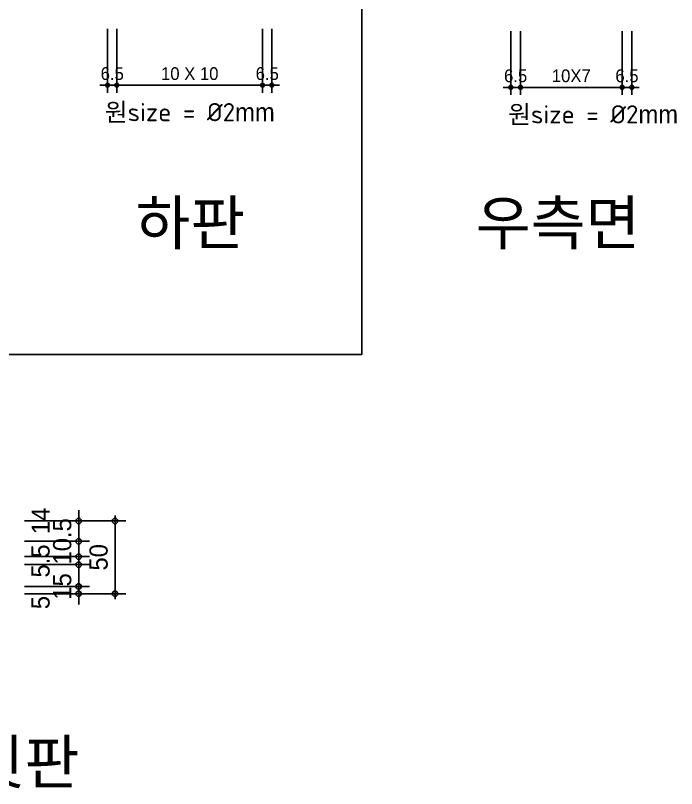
# Model space of a CAD drawing. Header units: millimetres. Extents: x -32584 to -4664, y -30774 to -7942.
# Drawn here: x -6990 to -6536, y -17136 to -16605 of the extents above; entities that cross this region are included whole.
import ezdxf
from ezdxf.enums import TextEntityAlignment as Align

# ---------------------------------------------------------------- set-up
doc = ezdxf.new("R2010")
doc.units = ezdxf.units.MM
doc.layers.get('Defpoints').update_dxf_attribs({"color": 144})
for name, color, linetype in [('CONC-ER', 2, 'Continuous'), ('DIM-ER', 221, 'Continuous'), ('TEXT-ER', 3, 'Continuous')]:
    doc.layers.add(name, color=color, linetype=linetype)
doc.styles.add('ER', font='Dotum.ttf')
doc.dimstyles.new('50 SDIM', dxfattribs={"dimscale": 50, "dimtxt": 2.5, "dimasz": 0.75, "dimexe": 1.5, "dimexo": 1, "dimgap": 1, "dimtad": 1, "dimdec": 1, "dimdsep": 46, "dimlunit": 6, "dimtxsty": 'ER', "dimblk": 'DOT-ER', "dimcen": 1, "dimdle": 3.6, "dimclrd": 256, "dimclre": 256, "dimclrt": 220, "dimadec": 0, "dimazin": 0, "dimtfac": 1, "dimtdec": 1, "dimtix": 1, "dimtmove": 2, "dimatfit": 3, "dimldrblk": 'DOT', "dimfxl": 0, "dimtolj": 1, "dimtzin": 0, "dimlwd": -1, "dimlwe": -1, "dimarcsym": 0})

# ---------------------------------------------------------------- blocks, each defined once
blk = doc.blocks.new('DOT-ER')
at = {"layer": 'DIM-ER'}
blk.add_line((1, 0), (-1, 0), dxfattribs=at)
at = {"layer": 'DIM-ER', "color": 2}
blk.add_circle((0, 0), 0.5, dxfattribs=at)
blk = doc.blocks.new('*D230')
at = {"layer": 'Defpoints', "color": 0, "transparency": 16777216}
for p in [(-6989.13, -16952.03), (-6989.13, -17002.03), (-6921.95, -17002.03)]:
    blk.add_point(p, dxfattribs=at)
at = {"layer": 'DIM-ER', "transparency": 16777216}
for p, q in [((-6984.13, -16952.03), (-6914.45, -16952.03)), ((-6921.95, -16955.78), (-6921.95, -16998.28)), ((-6984.13, -17002.03), (-6914.45, -17002.03))]:
    blk.add_line(p, q, dxfattribs=at)
at = {"layer": 'DIM-ER', "transparency": 16777216, "xscale": 3.75, "yscale": 3.75, "zscale": 3.75}
for p, rotation in [((-6921.95, -16952.03), 90), ((-6921.95, -17002.03), 270)]:
    blk.add_blockref('DOT-ER', p, dxfattribs=dict(at, rotation=rotation))
at = {"layer": 'DIM-ER', "color": 220, "transparency": 16777216, "insert": (-6933.2, -16977.03), "char_height": 12.5, "attachment_point": 5, "rotation": 90, "style": 'ER'}
blk.add_mtext('\\A1;50', dxfattribs=at)
blk = doc.blocks.new('_Dot')
at = {"color": 0, "linetype": 'ByBlock', "lineweight": -2}
blk.add_line((-0.5, 0), (-1, 0), dxfattribs=at)
at = {"color": 0, "linetype": 'ByBlock', "const_width": 0.5}
blk.add_lwpolyline([(-0.25, 0, 1), (0.25, 0, 1)], format="xyb", close=True, dxfattribs=at)
blk = doc.blocks.new('*D231')
at = {"layer": 'Defpoints', "color": 0, "transparency": 16777216}
for p in [(-6989.13, -16997.03), (-6989.13, -17002.03), (-6946.95, -17002.03)]:
    blk.add_point(p, dxfattribs=at)
at = {"layer": 'DIM-ER', "transparency": 16777216}
for p, q in [((-6946.95, -16993.28), (-6946.95, -16989.53)), ((-6984.13, -16997.03), (-6939.45, -16997.03)), ((-6946.95, -16997.03), (-6946.95, -17002.03)), ((-6984.13, -17002.03), (-6939.45, -17002.03)), ((-6946.95, -17005.78), (-6946.95, -17009.53))]:
    blk.add_line(p, q, dxfattribs=at)
at = {"layer": 'DIM-ER', "transparency": 16777216, "xscale": 3.75, "yscale": 3.75, "zscale": 3.75}
for p, rotation in [((-6946.95, -16997.03), 270), ((-6946.95, -17002.03), 90)]:
    blk.add_blockref('DOT-ER', p, dxfattribs=dict(at, rotation=rotation))
at = {"layer": 'DIM-ER', "color": 220, "transparency": 16777216, "insert": (-6973.08, -17008.1), "char_height": 12.5, "attachment_point": 5, "rotation": 90, "style": 'ER'}
blk.add_mtext('\\A1;5', dxfattribs=at)
blk = doc.blocks.new('*D232')
at = {"layer": 'Defpoints', "color": 0, "transparency": 16777216}
for p in [(-6989.13, -16952.03), (-6989.13, -16966.03), (-6946.95, -16966.03)]:
    blk.add_point(p, dxfattribs=at)
at = {"layer": 'DIM-ER', "transparency": 16777216}
for p, q in [((-6946.95, -16948.28), (-6946.95, -16944.53)), ((-6984.13, -16952.03), (-6939.45, -16952.03)), ((-6946.95, -16952.03), (-6946.95, -16966.03)), ((-6984.13, -16966.03), (-6939.45, -16966.03)), ((-6946.95, -16969.78), (-6946.95, -16973.53))]:
    blk.add_line(p, q, dxfattribs=at)
at = {"layer": 'DIM-ER', "transparency": 16777216, "xscale": 3.75, "yscale": 3.75, "zscale": 3.75}
for p, rotation in [((-6946.95, -16952.03), 270), ((-6946.95, -16966.03), 90)]:
    blk.add_blockref('DOT-ER', p, dxfattribs=dict(at, rotation=rotation))
at = {"layer": 'DIM-ER', "color": 220, "transparency": 16777216, "insert": (-6973.08, -16952.03), "char_height": 12.5, "attachment_point": 5, "rotation": 90, "style": 'ER'}
blk.add_mtext('\\A1;14', dxfattribs=at)
blk = doc.blocks.new('*D233')
at = {"layer": 'Defpoints', "color": 0, "transparency": 16777216}
for p in [(-6989.13, -16976.53), (-6989.13, -16982.03), (-6946.95, -16982.03)]:
    blk.add_point(p, dxfattribs=at)
at = {"layer": 'DIM-ER', "transparency": 16777216}
for p, q in [((-6946.95, -16972.78), (-6946.95, -16969.03)), ((-6984.13, -16976.53), (-6939.45, -16976.53)), ((-6946.95, -16976.53), (-6946.95, -16982.03)), ((-6984.13, -16982.03), (-6939.45, -16982.03)), ((-6946.95, -16985.78), (-6946.95, -16989.53))]:
    blk.add_line(p, q, dxfattribs=at)
at = {"layer": 'DIM-ER', "transparency": 16777216, "xscale": 3.75, "yscale": 3.75, "zscale": 3.75}
for p, rotation in [((-6946.95, -16976.53), 270), ((-6946.95, -16982.03), 90)]:
    blk.add_blockref('DOT-ER', p, dxfattribs=dict(at, rotation=rotation))
at = {"layer": 'DIM-ER', "color": 220, "transparency": 16777216, "insert": (-6973.08, -16979.53), "char_height": 12.5, "attachment_point": 5, "rotation": 90, "style": 'ER'}
blk.add_mtext('\\A1;5.5', dxfattribs=at)
blk = doc.blocks.new('*D234')
at = {"layer": 'Defpoints', "color": 0, "transparency": 16777216}
for p in [(-6989.13, -16982.03), (-6989.13, -16997.03), (-6946.95, -16997.03)]:
    blk.add_point(p, dxfattribs=at)
at = {"layer": 'DIM-ER', "transparency": 16777216}
for p, q in [((-6946.95, -16978.28), (-6946.95, -16974.53)), ((-6984.13, -16982.03), (-6939.45, -16982.03)), ((-6946.95, -16982.03), (-6946.95, -16997.03)), ((-6984.13, -16997.03), (-6939.45, -16997.03)), ((-6946.95, -17000.78), (-6946.95, -17004.53))]:
    blk.add_line(p, q, dxfattribs=at)
at = {"layer": 'DIM-ER', "transparency": 16777216, "xscale": 3.75, "yscale": 3.75, "zscale": 3.75}
for p, rotation in [((-6946.95, -16982.03), 270), ((-6946.95, -16997.03), 90)]:
    blk.add_blockref('DOT-ER', p, dxfattribs=dict(at, rotation=rotation))
at = {"layer": 'DIM-ER', "color": 220, "transparency": 16777216, "insert": (-6958.2, -16997.03), "char_height": 12.5, "attachment_point": 5, "rotation": 90, "style": 'ER'}
blk.add_mtext('\\A1;15', dxfattribs=at)
blk = doc.blocks.new('*D235')
at = {"layer": 'Defpoints', "color": 0, "transparency": 16777216}
for p in [(-6989.13, -16966.03), (-6989.13, -16976.53), (-6946.95, -16976.53)]:
    blk.add_point(p, dxfattribs=at)
at = {"layer": 'DIM-ER', "transparency": 16777216}
for p, q in [((-6946.95, -16962.28), (-6946.95, -16958.53)), ((-6984.13, -16966.03), (-6939.45, -16966.03)), ((-6946.95, -16966.03), (-6946.95, -16976.53)), ((-6984.13, -16976.53), (-6939.45, -16976.53)), ((-6946.95, -16980.28), (-6946.95, -16984.03))]:
    blk.add_line(p, q, dxfattribs=at)
at = {"layer": 'DIM-ER', "transparency": 16777216, "xscale": 3.75, "yscale": 3.75, "zscale": 3.75}
for p, rotation in [((-6946.95, -16966.03), 270), ((-6946.95, -16976.53), 90)]:
    blk.add_blockref('DOT-ER', p, dxfattribs=dict(at, rotation=rotation))
at = {"layer": 'DIM-ER', "color": 220, "transparency": 16777216, "insert": (-6958.2, -16966.03), "char_height": 12.5, "attachment_point": 5, "rotation": 90, "style": 'ER'}
blk.add_mtext('\\A1;10.5', dxfattribs=at)
blk = doc.blocks.new('*D263')
at = {"layer": 'Defpoints', "color": 0, "transparency": 16777216}
for p in [(-6927.13, -16610.43), (-6920.63, -16610.43), (-6927.13, -16652.62)]:
    blk.add_point(p, dxfattribs=at)
at = {"layer": 'DIM-ER', "transparency": 16777216}
for p, q in [((-6927.13, -16613.93), (-6927.13, -16657.87)), ((-6920.63, -16613.93), (-6920.63, -16657.87)), ((-6929.76, -16652.62), (-6932.38, -16652.62)), ((-6920.63, -16652.62), (-6927.13, -16652.62)), ((-6918.01, -16652.62), (-6915.38, -16652.62))]:
    blk.add_line(p, q, dxfattribs=at)
at = {"layer": 'DIM-ER', "transparency": 16777216, "xscale": 2.625, "yscale": 2.625, "zscale": 2.625}
blk.add_blockref('DOT-ER', (-6927.13, -16652.62), dxfattribs=at)
at = {"layer": 'DIM-ER', "transparency": 16777216, "xscale": 2.625, "yscale": 2.625, "zscale": 2.625, "rotation": 180}
blk.add_blockref('DOT-ER', (-6920.63, -16652.62), dxfattribs=at)
at = {"layer": 'DIM-ER', "color": 220, "transparency": 16777216, "insert": (-6923.88, -16644.74), "char_height": 8.75, "attachment_point": 5, "style": 'ER'}
blk.add_mtext('\\A1;6.5', dxfattribs=at)
blk = doc.blocks.new('*D264')
at = {"layer": 'Defpoints', "color": 0, "transparency": 16777216}
for p in [(-6920.63, -16610.43), (-6820.63, -16610.43), (-6920.63, -16652.62)]:
    blk.add_point(p, dxfattribs=at)
at = {"layer": 'DIM-ER', "transparency": 16777216}
for p, q in [((-6920.63, -16613.93), (-6920.63, -16657.87)), ((-6820.63, -16613.93), (-6820.63, -16657.87)), ((-6823.26, -16652.62), (-6918.01, -16652.62))]:
    blk.add_line(p, q, dxfattribs=at)
at = {"layer": 'DIM-ER', "transparency": 16777216, "xscale": 2.625, "yscale": 2.625, "zscale": 2.625, "rotation": 180}
blk.add_blockref('DOT-ER', (-6920.63, -16652.62), dxfattribs=at)
at = {"layer": 'DIM-ER', "transparency": 16777216, "xscale": 2.625, "yscale": 2.625, "zscale": 2.625}
blk.add_blockref('DOT-ER', (-6820.63, -16652.62), dxfattribs=at)
at = {"layer": 'DIM-ER', "color": 220, "transparency": 16777216, "insert": (-6870.63, -16644.74), "char_height": 8.75, "attachment_point": 5, "style": 'ER'}
blk.add_mtext('\\A1;10 X 10', dxfattribs=at)
blk = doc.blocks.new('*D265')
at = {"layer": 'Defpoints', "color": 0, "transparency": 16777216}
for p in [(-6820.63, -16610.43), (-6814.13, -16610.43), (-6820.63, -16652.62)]:
    blk.add_point(p, dxfattribs=at)
at = {"layer": 'DIM-ER', "transparency": 16777216}
for p, q in [((-6820.63, -16613.93), (-6820.63, -16657.87)), ((-6814.13, -16613.93), (-6814.13, -16657.87)), ((-6823.26, -16652.62), (-6825.88, -16652.62)), ((-6814.13, -16652.62), (-6820.63, -16652.62)), ((-6811.51, -16652.62), (-6808.88, -16652.62))]:
    blk.add_line(p, q, dxfattribs=at)
at = {"layer": 'DIM-ER', "transparency": 16777216, "xscale": 2.625, "yscale": 2.625, "zscale": 2.625}
blk.add_blockref('DOT-ER', (-6820.63, -16652.62), dxfattribs=at)
at = {"layer": 'DIM-ER', "transparency": 16777216, "xscale": 2.625, "yscale": 2.625, "zscale": 2.625, "rotation": 180}
blk.add_blockref('DOT-ER', (-6814.13, -16652.62), dxfattribs=at)
at = {"layer": 'DIM-ER', "color": 220, "transparency": 16777216, "insert": (-6817.38, -16644.74), "char_height": 8.75, "attachment_point": 5, "style": 'ER'}
blk.add_mtext('\\A1;6.5', dxfattribs=at)
blk = doc.blocks.new('*D297')
at = {"layer": 'Defpoints', "color": 0, "transparency": 16777216}
for p in [(-6649.97, -16611.93), (-6643.47, -16611.93), (-6649.97, -16654.12)]:
    blk.add_point(p, dxfattribs=at)
at = {"layer": 'DIM-ER', "transparency": 16777216}
for p, q in [((-6649.97, -16615.43), (-6649.97, -16659.37)), ((-6643.47, -16615.43), (-6643.47, -16659.37)), ((-6652.6, -16654.12), (-6655.22, -16654.12)), ((-6643.47, -16654.12), (-6649.97, -16654.12)), ((-6640.85, -16654.12), (-6638.22, -16654.12))]:
    blk.add_line(p, q, dxfattribs=at)
at = {"layer": 'DIM-ER', "transparency": 16777216, "xscale": 2.625, "yscale": 2.625, "zscale": 2.625}
blk.add_blockref('DOT-ER', (-6649.97, -16654.12), dxfattribs=at)
at = {"layer": 'DIM-ER', "transparency": 16777216, "xscale": 2.625, "yscale": 2.625, "zscale": 2.625, "rotation": 180}
blk.add_blockref('DOT-ER', (-6643.47, -16654.12), dxfattribs=at)
at = {"layer": 'DIM-ER', "color": 220, "transparency": 16777216, "insert": (-6646.72, -16646.24), "char_height": 8.75, "attachment_point": 5, "style": 'ER'}
blk.add_mtext('\\A1;6.5', dxfattribs=at)
blk = doc.blocks.new('*D298')
at = {"layer": 'Defpoints', "color": 0, "transparency": 16777216}
for p in [(-6643.47, -16611.93), (-6573.47, -16611.93), (-6643.47, -16654.12)]:
    blk.add_point(p, dxfattribs=at)
at = {"layer": 'DIM-ER', "transparency": 16777216}
for p, q in [((-6643.47, -16615.43), (-6643.47, -16659.37)), ((-6573.47, -16615.43), (-6573.47, -16659.37)), ((-6576.1, -16654.12), (-6640.85, -16654.12))]:
    blk.add_line(p, q, dxfattribs=at)
at = {"layer": 'DIM-ER', "transparency": 16777216, "xscale": 2.625, "yscale": 2.625, "zscale": 2.625, "rotation": 180}
blk.add_blockref('DOT-ER', (-6643.47, -16654.12), dxfattribs=at)
at = {"layer": 'DIM-ER', "transparency": 16777216, "xscale": 2.625, "yscale": 2.625, "zscale": 2.625}
blk.add_blockref('DOT-ER', (-6573.47, -16654.12), dxfattribs=at)
at = {"layer": 'DIM-ER', "color": 220, "transparency": 16777216, "insert": (-6608.47, -16646.24), "char_height": 8.75, "attachment_point": 5, "style": 'ER'}
blk.add_mtext('\\A1;10X7', dxfattribs=at)
blk = doc.blocks.new('*D299')
at = {"layer": 'Defpoints', "color": 0, "transparency": 16777216}
for p in [(-6573.47, -16611.93), (-6566.97, -16611.93), (-6573.47, -16654.12)]:
    blk.add_point(p, dxfattribs=at)
at = {"layer": 'DIM-ER', "transparency": 16777216}
for p, q in [((-6573.47, -16615.43), (-6573.47, -16659.37)), ((-6566.97, -16615.43), (-6566.97, -16659.37)), ((-6576.1, -16654.12), (-6578.72, -16654.12)), ((-6566.97, -16654.12), (-6573.47, -16654.12)), ((-6564.35, -16654.12), (-6561.72, -16654.12))]:
    blk.add_line(p, q, dxfattribs=at)
at = {"layer": 'DIM-ER', "transparency": 16777216, "xscale": 2.625, "yscale": 2.625, "zscale": 2.625}
blk.add_blockref('DOT-ER', (-6573.47, -16654.12), dxfattribs=at)
at = {"layer": 'DIM-ER', "transparency": 16777216, "xscale": 2.625, "yscale": 2.625, "zscale": 2.625, "rotation": 180}
blk.add_blockref('DOT-ER', (-6566.97, -16654.12), dxfattribs=at)
at = {"layer": 'DIM-ER', "color": 220, "transparency": 16777216, "insert": (-6570.22, -16646.24), "char_height": 8.75, "attachment_point": 5, "style": 'ER'}
blk.add_mtext('\\A1;6.5', dxfattribs=at)

msp = doc.modelspace()

# ---------------------------------------------------------------- linework, layer by layer
at = {"layer": 'CONC-ER'}
msp.add_lwpolyline([(-7491.93, -16364.7), (-6752.39, -16364.7), (-6752.39, -16837.78), (-7491.93, -16837.78)], close=True, dxfattribs=at)

# ---------------------------------------------------------------- texts
at = {"layer": 'DIM-ER', "color": 220, "char_height": 12.5, "attachment_point": 5, "style": 'ER'}
for insert in [(-6870.63, -16671.65), (-6593.47, -16673.15)]:
    msp.add_mtext('\\A1;원{\\fISOCPEUR|b0|i0|c0|p34;size = %%C2}mm', dxfattribs=dict(at, insert=insert))
at = {"layer": 'TEXT-ER', "style": 'ER'}
for s, p in [('하판', (-6907.82, -16747.22)), ('우측면', (-6674.07, -16747.22)), ('정면-뒷판', (-7110.2, -17117.72))]:
    msp.add_text(s, height=30, dxfattribs=at).set_placement(p, align=Align.MIDDLE_LEFT)

# ---------------------------------------------------------------- dimensions: what is measured, and where the dimension line sits
at = {"layer": 'DIM-ER'}
for base, p1, p2, picture, middle in [((-6927.13, -16652.62), (-6920.63, -16610.43), (-6927.13, -16610.43), '*D263', (-6923.88, -16644.74)), ((-6820.63, -16652.62), (-6814.13, -16610.43), (-6820.63, -16610.43), '*D265', (-6817.38, -16644.74)), ((-6649.97, -16654.12), (-6643.47, -16611.93), (-6649.97, -16611.93), '*D297', (-6646.72, -16646.24)), ((-6573.47, -16654.12), (-6566.97, -16611.93), (-6573.47, -16611.93), '*D299', (-6570.22, -16646.24))]:
    dim = msp.add_linear_dim(base=base, p1=p1, p2=p2, dimstyle='50 SDIM', override={"dimscale": 3.5}, dxfattribs=at)
    dim.commit()
    dim.dimension.update_dxf_attribs({"geometry": picture, "text_midpoint": middle})
for base, p1, p2, text, picture, middle in [((-6920.63, -16652.62), (-6820.63, -16610.43), (-6920.63, -16610.43), '10 X 10', '*D264', (-6870.63, -16644.74)), ((-6643.47, -16654.12), (-6573.47, -16611.93), (-6643.47, -16611.93), '10X7', '*D298', (-6608.47, -16646.24))]:
    dim = msp.add_linear_dim(base=base, p1=p1, p2=p2, text=text, dimstyle='50 SDIM', override={"dimscale": 3.5}, dxfattribs=at)
    dim.commit()
    dim.dimension.update_dxf_attribs({"geometry": picture, "text_midpoint": middle})
for base, p1, p2, picture, middle in [((-6946.95, -16966.03), (-6989.13, -16952.03), (-6989.13, -16966.03), '*D232', (-6973.08, -16952.03)), ((-6946.95, -16976.53), (-6989.13, -16966.03), (-6989.13, -16976.53), '*D235', (-6958.2, -16966.03)), ((-6946.95, -16982.03), (-6989.13, -16976.53), (-6989.13, -16982.03), '*D233', (-6973.08, -16979.53)), ((-6946.95, -16997.03), (-6989.13, -16982.03), (-6989.13, -16997.03), '*D234', (-6958.2, -16997.03)), ((-6946.95, -17002.03), (-6989.13, -16997.03), (-6989.13, -17002.03), '*D231', (-6973.08, -17008.1))]:
    dim = msp.add_linear_dim(base=base, p1=p1, p2=p2, angle=90, dimstyle='50 SDIM', override={"dimscale": 5}, dxfattribs=at)
    dim.commit()
    dim.dimension.update_dxf_attribs({"geometry": picture, "text_midpoint": middle, "dimtype": 160})
dim = msp.add_linear_dim(base=(-6921.95, -17002.03), p1=(-6989.13, -16952.03), p2=(-6989.13, -17002.03), angle=90, dimstyle='50 SDIM', override={"dimscale": 5}, dxfattribs=at)
dim.commit()
dim.dimension.update_dxf_attribs({"geometry": '*D230', "text_midpoint": (-6933.2, -16977.03)})

doc.saveas('drawing.dxf')
